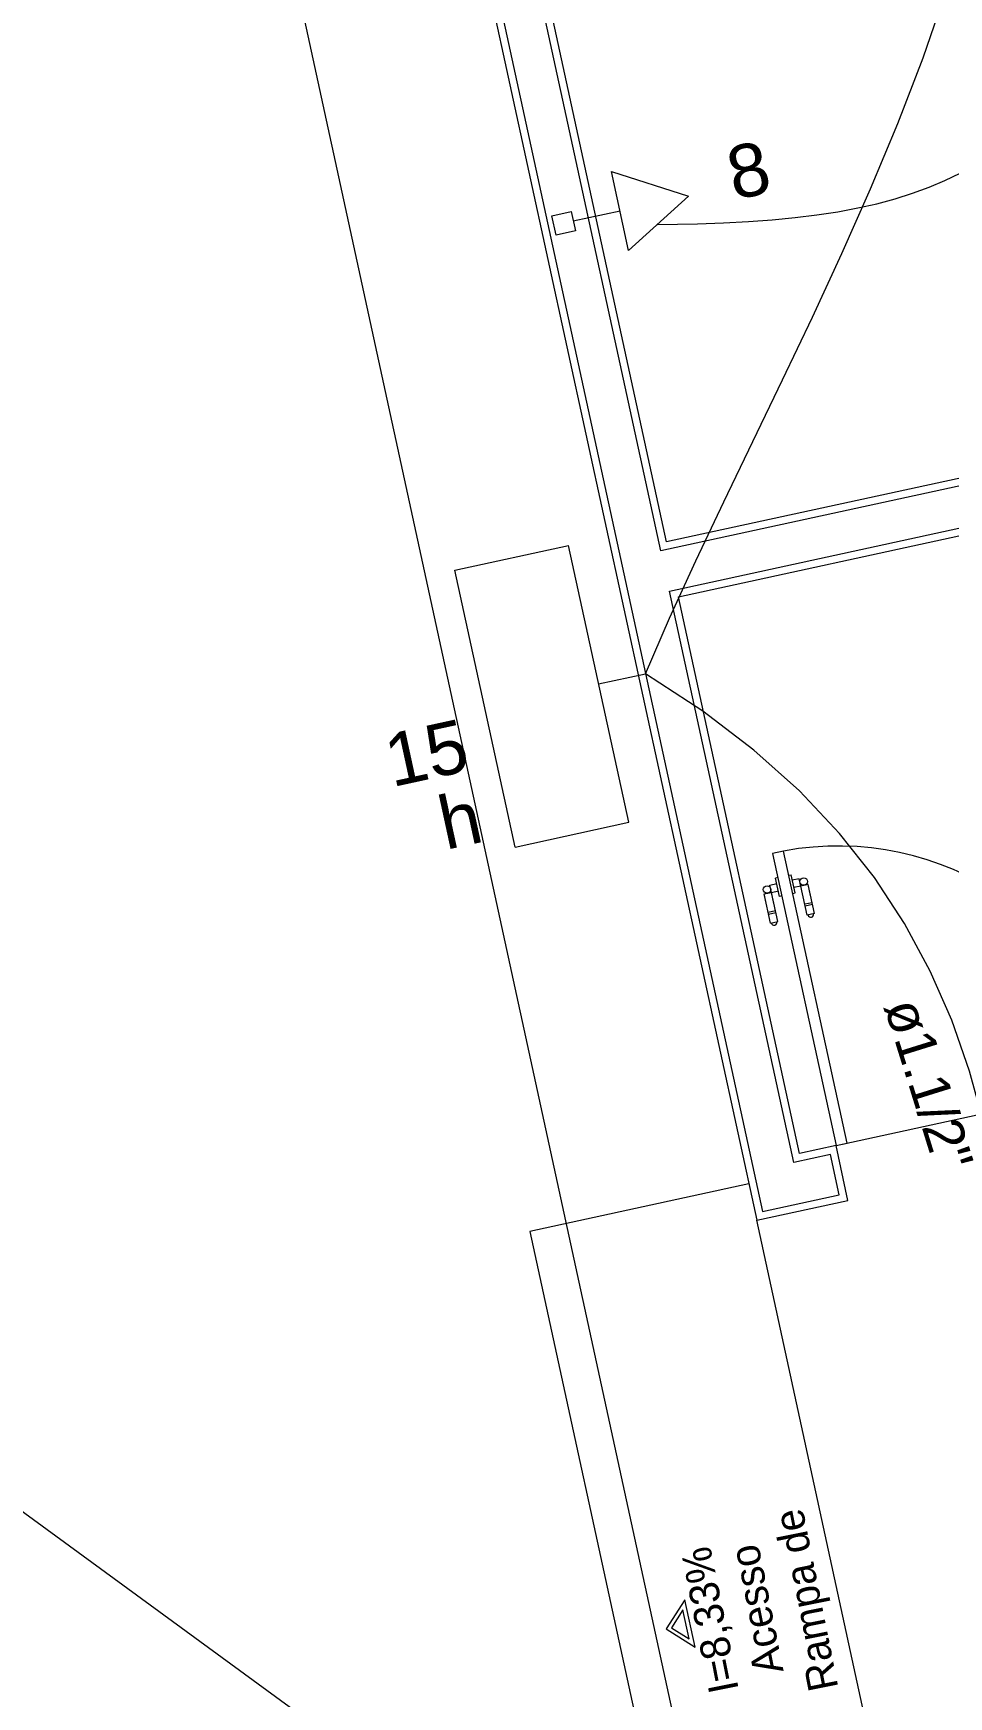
# Model space of a CAD drawing. Header units: millimetres. Extents: x -395 to 1008, y 9 to 692.
# Drawn here: x -38.909 to -36.458, y 50.314 to 54.766 of the extents above; entities that cross this region are included whole.
import ezdxf

# ---------------------------------------------------------------- set-up
doc = ezdxf.new("R2010")
doc.units = ezdxf.units.MM
doc.header["$LTSCALE"] = 0.1
doc.header["$MEASUREMENT"] = 0
for name, color, linetype, lineweight in [('.10 ultra fina', 240, 'Continuous', 5), ('.15', 150, 'Continuous', 15), ('.20', 130, 'Continuous', 5), ('.30', 50, 'Continuous', 5), ('.40 Interno parede', 27, 'Continuous', 5)]:
    doc.layers.add(name, color=color, linetype=linetype, lineweight=lineweight)
doc.styles.add('Arial', font='arial.ttf')
doc.styles.add('MicrosoftHimalaya', font='himalaya.ttf')

# ---------------------------------------------------------------- blocks, each defined once
blk = doc.blocks.new('eeetet')
at = {"layer": '.10 ultra fina', "color": 240, "lineweight": 5}
for p, q in [((653.9913, 119.6065), (657.9114, 101.5783)), ((655.9862, 113.4912), (655.5453, 115.5188)), ((655.3987, 115.487), (656.2274, 111.676)), ((655.4225, 115.4717), (656.2427, 111.6998)), ((655.9709, 113.4674), (655.53, 115.495)), ((662.342, 114.8528), (655.9709, 113.4674)), ((662.3378, 114.8723), (655.9862, 113.4912)), ((655.9943, 113.3599), (662.3654, 114.7453)), ((656.0181, 113.3446), (662.3696, 114.7257)), ((656.3268, 111.8307), (655.9943, 113.3599)), ((656.3421, 111.8545), (656.0181, 113.3446)), ((656.2991, 112.6638), (656.2698, 112.6574)), ((656.2698, 112.6574), (656.4398, 111.8757)), ((656.4691, 111.8821), (656.2991, 112.6638)), ((656.2626, 112.573), (656.2812, 112.577)), ((656.2838, 112.593), (656.278, 112.5917)), ((656.2886, 112.5428), (656.278, 112.5917)), ((656.3132, 112.5993), (656.3195, 112.6007)), ((656.3301, 112.5518), (656.3195, 112.6007)), ((656.3413, 112.5901), (656.3227, 112.586)), ((656.3455, 112.5705), (656.3413, 112.5901)), ((656.2473, 112.5492), (656.2668, 112.5534)), ((656.2643, 112.471), (656.2473, 112.5492)), ((656.2537, 112.5199), (656.2473, 112.5492)), ((656.2668, 112.5534), (656.2626, 112.573)), ((656.2668, 112.5534), (656.2854, 112.5575)), ((656.2838, 112.4753), (656.2668, 112.5534)), ((656.2732, 112.5241), (656.2668, 112.5534)), ((656.2945, 112.5441), (656.2886, 112.5428)), ((656.3238, 112.5505), (656.3301, 112.5518)), ((656.3455, 112.5705), (656.3269, 112.5665)), ((656.3651, 112.5748), (656.3455, 112.5705)), ((656.3625, 112.4924), (656.3455, 112.5705)), ((656.3519, 112.5412), (656.3455, 112.5705)), ((656.382, 112.4966), (656.3651, 112.5748)), ((656.3714, 112.5455), (656.3651, 112.5748)), ((656.2579, 112.5003), (656.2775, 112.5046)), ((656.259, 112.4954), (656.2785, 112.4997)), ((656.3757, 112.5259), (656.3561, 112.5217)), ((656.3767, 112.521), (656.3572, 112.5168)), ((656.382, 112.4966), (656.3625, 112.4924)), ((656.2643, 112.471), (656.2838, 112.4753)), ((656.4398, 111.8757), (657.2215, 112.0457)), ((656.4398, 111.8757), (656.3421, 111.8545)), ((656.4398, 111.8757), (656.4691, 111.8821)), ((656.4717, 111.7291), (656.4398, 111.8757)), ((656.4245, 111.8519), (656.3268, 111.8307)), ((656.4479, 111.7444), (656.4245, 111.8519)), ((656.2061, 111.7737), (655.6198, 111.6462)), ((656.2427, 111.6998), (656.4479, 111.7444)), ((656.2274, 111.676), (656.4717, 111.7291)), ((655.6198, 111.6462), (656.0873, 109.4965)), ((656.6523, 109.7217), (656.2274, 111.676)), ((656.0349, 110.6599), (655.9852, 110.5826)), ((656.0299, 110.6333), (655.9993, 110.5857)), ((656.0468, 110.5556), (656.0299, 110.6333)), ((656.0624, 110.5334), (656.0349, 110.6599)), ((655.9852, 110.5826), (656.0624, 110.5334)), ((655.9993, 110.5857), (656.0468, 110.5556))]:
    blk.add_line(p, q, dxfattribs=at)
for centre in [(656.3532, 112.5824), (656.255, 112.5611)]:
    blk.add_circle(centre, 0.01, dxfattribs=at)
for centre, radius, start, end in [((656.4439, 111.8827), 0.7947, 11.8603, 100.4854), ((656.3723, 112.4945), 0.00749, 192.2675, 12.2675), ((656.2741, 112.4731), 0.00749, 192.2675, 12.2675)]:
    blk.add_arc(centre, radius, start, end, dxfattribs=at)
at = {"layer": '.10 ultra fina', "color": 240, "lineweight": 5, "char_height": 0.08, "attachment_point": 9, "rotation": 101.265, "line_spacing_factor": 0.9, "style": 'MicrosoftHimalaya'}
for s, insert, width in [('Rampa de', (656.3734, 110.9138), 0.603906), ('I=8,33%', (656.1171, 110.8105), 0.522022), ('Acesso', (656.232, 110.814), 0.433251)]:
    blk.add_mtext(s, dxfattribs=dict(at, insert=insert, width=width))

msp = doc.modelspace()

# ---------------------------------------------------------------- linework, layer by layer
at = {"layer": '.15', "color": 150, "lineweight": 15}
for p, q in [((-37.3612, 54.3959), (-37.155, 54.3299)), ((-37.3152, 54.1843), (-37.3612, 54.3959)), ((-37.155, 54.3299), (-37.3152, 54.1843)), ((-37.5208, 54.2775), (-37.4689, 54.2888)), ((-37.5095, 54.2257), (-37.5208, 54.2775)), ((-37.4689, 54.2888), (-37.4577, 54.237)), ((-37.3382, 54.2901), (-37.4633, 54.2629)), ((-37.4577, 54.237), (-37.5095, 54.2257)), ((-37.7804, 53.3292), (-37.4762, 53.3953)), ((-37.315, 52.6542), (-37.4762, 53.3953)), ((-37.6192, 52.588), (-37.7804, 53.3292)), ((-37.3956, 53.0247), (-37.27, 53.052)), ((-37.6192, 52.588), (-37.315, 52.6542))]:
    msp.add_line(p, q, dxfattribs=at)
at = {"layer": '.20', "color": 130, "lineweight": 20}
for points in [[(-90.1619, 91.6953), (-88.231, 89.8625), (-86.1195, 87.913), (-83.803, 85.8319), (-81.2573, 83.6044), (-78.4581, 81.2157), (-75.3811, 78.651), (-72.0021, 75.8954), (-68.2968, 72.9341), (-64.2408, 69.7523), (-59.8099, 66.3352), (-54.9799, 62.668), (-49.7264, 58.7358), (-44.0251, 54.5238), (-37.8519, 50.0171), (-31.1824, 45.2011), (-23.9924, 40.0609)], [(-37.27, 53.052), (-37.2055, 53.2008), (-37.1352, 53.3541), (-37.0604, 53.5117), (-36.9826, 53.6731), (-36.9031, 53.838), (-36.8232, 54.0059), (-36.7443, 54.1765), (-36.6678, 54.3493), (-36.595, 54.524), (-36.5273, 54.7002), (-36.4659, 54.8775)], [(-37.2382, 54.2543), (-37.1306, 54.2558), (-37.0612, 54.2582), (-36.9947, 54.2617), (-36.9309, 54.2664), (-36.8698, 54.2724), (-36.8113, 54.2796), (-36.7554, 54.2882), (-36.702, 54.2982), (-36.6508, 54.3097), (-36.602, 54.3228), (-36.5554, 54.3375), (-36.5109, 54.3538), (-36.4685, 54.3719), (-36.428, 54.3918)], [(-36.3013, 50.2131), (-36.2945, 50.3951), (-36.2883, 50.573), (-36.2835, 50.747), (-36.2811, 50.9168), (-36.2819, 51.0825), (-36.2868, 51.2441), (-36.2966, 51.4015), (-36.3122, 51.5547), (-36.3345, 51.7036), (-36.3644, 51.8483), (-36.4027, 51.9886), (-36.4503, 52.1246), (-36.508, 52.2563), (-36.5768, 52.3835), (-36.6575, 52.5062), (-36.751, 52.6245), (-36.8581, 52.7382), (-36.9797, 52.8474), (-37.1168, 52.952), (-37.27, 53.052)]]:
    msp.add_lwpolyline(points, dxfattribs=at)

# ---------------------------------------------------------------- block references
at = {"layer": '.30'}
msp.add_blockref('eeetet', (-693.1998, -60.0867), dxfattribs=at)

# ---------------------------------------------------------------- texts
at = {"layer": '.40 Interno parede', "color": 27, "line_spacing_factor": 0.9, "style": 'Arial'}
for s, insert, char_height, width, attachment_point, rotation in [('8', (-36.9791, 54.3286), 0.1412, 0.216899, 8, 12.2675), ('15', (-37.734, 52.7926), 0.1412, 0.433799, 9, 12.2675), ('h', (-37.698, 52.6034), 0.1412, 0.216899, 9, 12.2675), ('ø1.1/2"', (-36.5646, 51.9365), 0.1059, 0.925083, 8, 287.3331)]:
    msp.add_mtext(s, dxfattribs=dict(at, insert=insert, char_height=char_height, width=width, attachment_point=attachment_point, rotation=rotation))

doc.saveas('drawing.dxf')
